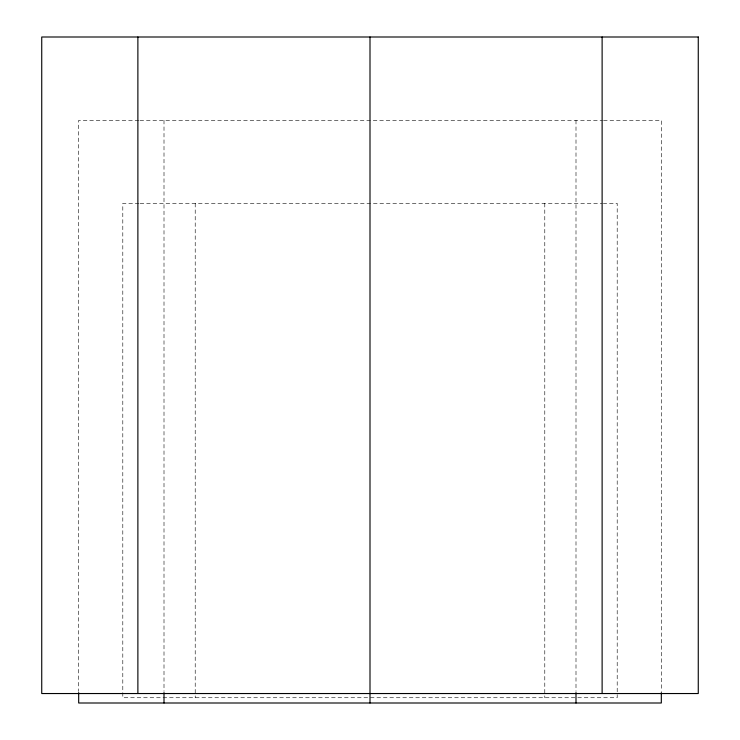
<?xml version="1.0" encoding="UTF-8"?>
<svg xmlns="http://www.w3.org/2000/svg" width="740" height="740" viewBox="0 0 740 740"><rect width="100%" height="100%" fill="white"/><g stroke="black" fill="none" stroke-linecap="round" stroke-linejoin="round"><path stroke-width="0.56" stroke-dasharray="3.7 2.78" d="M138.796 120.352L78.681 120.352L78.681 691.438M139.953 120.352L602.36 120.352M603.516 120.352L661.32 120.352L661.32 691.438M138.981 203.352L122.803 203.352L122.803 697.737L617.197 697.737L617.197 203.352L603.331 203.352M140.138 203.352L602.175 203.352M575.998 120.352L575.998 691.438M544.788 203.352L544.788 697.737M195.212 203.352L195.212 697.737M164.003 120.352L164.003 691.438"/><path stroke-width="1.11" d="M661.32 692.594L661.32 703L78.681 703L78.681 692.594M602.12 37L602.12 693.537M575.998 692.594L575.998 703M370 37L370 703M164.003 692.594L164.003 703M137.881 37L137.881 693.537M698.264 37L41.736 37L41.736 693.537L698.264 693.537L698.264 37"/></g></svg>
